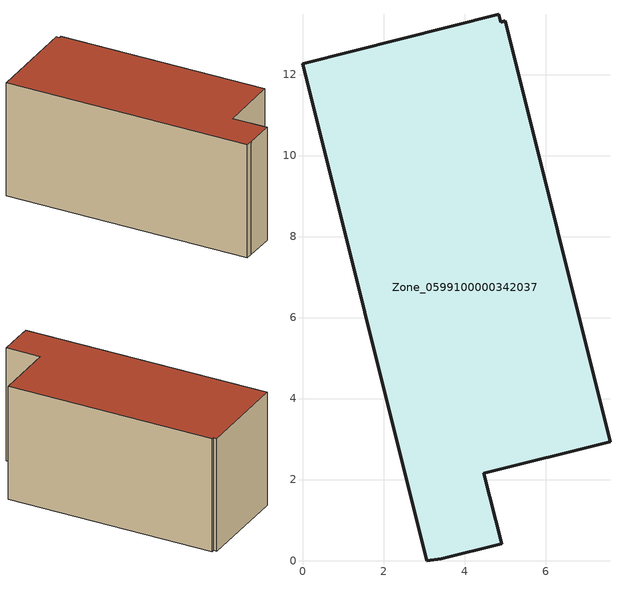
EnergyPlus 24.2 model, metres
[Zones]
Zone_0599100000342037
 floor ground (C_G): 5,13.33 7.59,2.94 4.48,2.16 4.92,0.42 3.42,0.05 3.07,0 0,12.27 4.84,13.48 4.89,13.3 z0
 wall outside (C_F): 3.07,0 3.42,0.05 4.92,0.42 4.48,2.16 7.59,2.94 5,13.33 4.89,13.3 4.84,13.48 0,12.27 3.07,0 z0:5.99
 roof outside (C_R): 5,13.33 4.89,13.3 4.84,13.48 0,12.27 3.07,0 3.42,0.05 4.92,0.42 4.48,2.16 7.59,2.94 z5.99
[BUILDING]
Pand.0599100000342037: North Axis=0; Terrain=City; Loads Convergence Tolerance Value=0.04; Temperature Convergence Tolerance Value=0.4; Solar Distribution=FullExterior; Maximum Number of Warmup Days=25; Minimum Number of Warmup Days=1
[Site:Location]
Rotterdam.The.Hague.AP_ZH_NLD Design_Conditions: Latitude=51.96; Longitude=4.45; Time Zone=1; Elevation=-4.5
[SITE:GROUNDTEMPERATURE:BUILDINGSURFACE]
18, 18, 18, 18, 18, 18, 18, 18, 18, 18, 18, 18
[MATERIAL] Thermal Absorptance=0.9; Solar Absorptance=0.7; Visible Absorptance=0.7
Name | Roughness | Thickness | Conductivity | Density | Specific Heat
G.TI.1992-2005 | MediumSmooth | 0.15 | 0.06 | 540 | 1210
F.TI.1992-2005 | Rough | 0.3 | 0.12 | 1920 | 840
R.TI.1992-2005 | MediumRough | 0.2 | 0.08 | 1500 | 1000
[CONSTRUCTION]
C_G: G.TI.1992-2005
C_F: F.TI.1992-2005
C_R: R.TI.1992-2005
[ZONE]
Zone_0599100000342037: Type=1; Multiplier=1; Ceiling Height=Autocalculate; Volume=Autocalculate; Floor Area=autocalculate; Part of Total Floor Area=Yes
[ZONEINFILTRATION:DESIGNFLOWRATE]
Infil_Zone_0599100000342037: Zone or ZoneList or Space or SpaceList=Zone_0599100000342037; Schedule=AlwaysOn; Design Flow Rate Calculation Method=Flow/Area; Flow Rate per Floor Area=0.0015; Constant Term Coefficient=1; Temperature Term Coefficient=0; Velocity Term Coefficient=0; Velocity Squared Term Coefficient=0
[HVACTEMPLATE:ZONE:IDEALLOADSAIRSYSTEM]
Zone_0599100000342037: Maximum Heating Supply Air Temperature=50; Minimum Cooling Supply Air Temperature=13; Maximum Heating Supply Air Humidity Ratio=0.0156; Minimum Cooling Supply Air Humidity Ratio=0.0077; Heating Limit=NoLimit; Cooling Limit=NoLimit; Dehumidification Control Type=ConstantSensibleHeatRatio; Cooling Sensible Heat Ratio=0.7; Dehumidification Setpoint=60; Humidification Control Type=None; Humidification Setpoint=30; Outdoor Air Method=None; Outdoor Air Flow Rate per Person=0.00944; Outdoor Air Flow Rate per Zone Floor Area=0; Outdoor Air Flow Rate per Zone=0; Demand Controlled Ventilation Type=None; Outdoor Air Economizer Type=NoEconomizer; Heat Recovery Type=None; Sensible Heat Recovery Effectiveness=0.7; Latent Heat Recovery Effectiveness=0.65
[ZONECONTROL:THERMOSTAT]
ThermostatControl_Zone_0599100000342037: Zone or ZoneList=Zone_0599100000342037; Control Type Schedule=DualSetpointControlType; Control 1=Thermostat_Zone_0599100000342037; Temperature Difference Between Cutout And Setpoint=0
[THERMOSTATSETPOINT:DUALSETPOINT]
Thermostat_Zone_0599100000342037: Heating Setpoint Temperature Schedule=HeatingSetpoint_Zone_0599100000342037; Cooling Setpoint Temperature Schedule=CoolingSetpoint_Zone_0599100000342037
[SCHEDULE:COMPACT]
HeatingSetpoint_Zone_0599100000342037: Through: 12/31, For: AllDays, Until: 24:00, 21
CoolingSetpoint_Zone_0599100000342037: Through: 12/31, For: AllDays, Until: 24:00, 24
DualSetpointControlType: Through: 12/31, For: AllDays, Until: 24:00, 4
AlwaysOn: Through: 12/31, For: AllDays, Until: 24:00, 1
